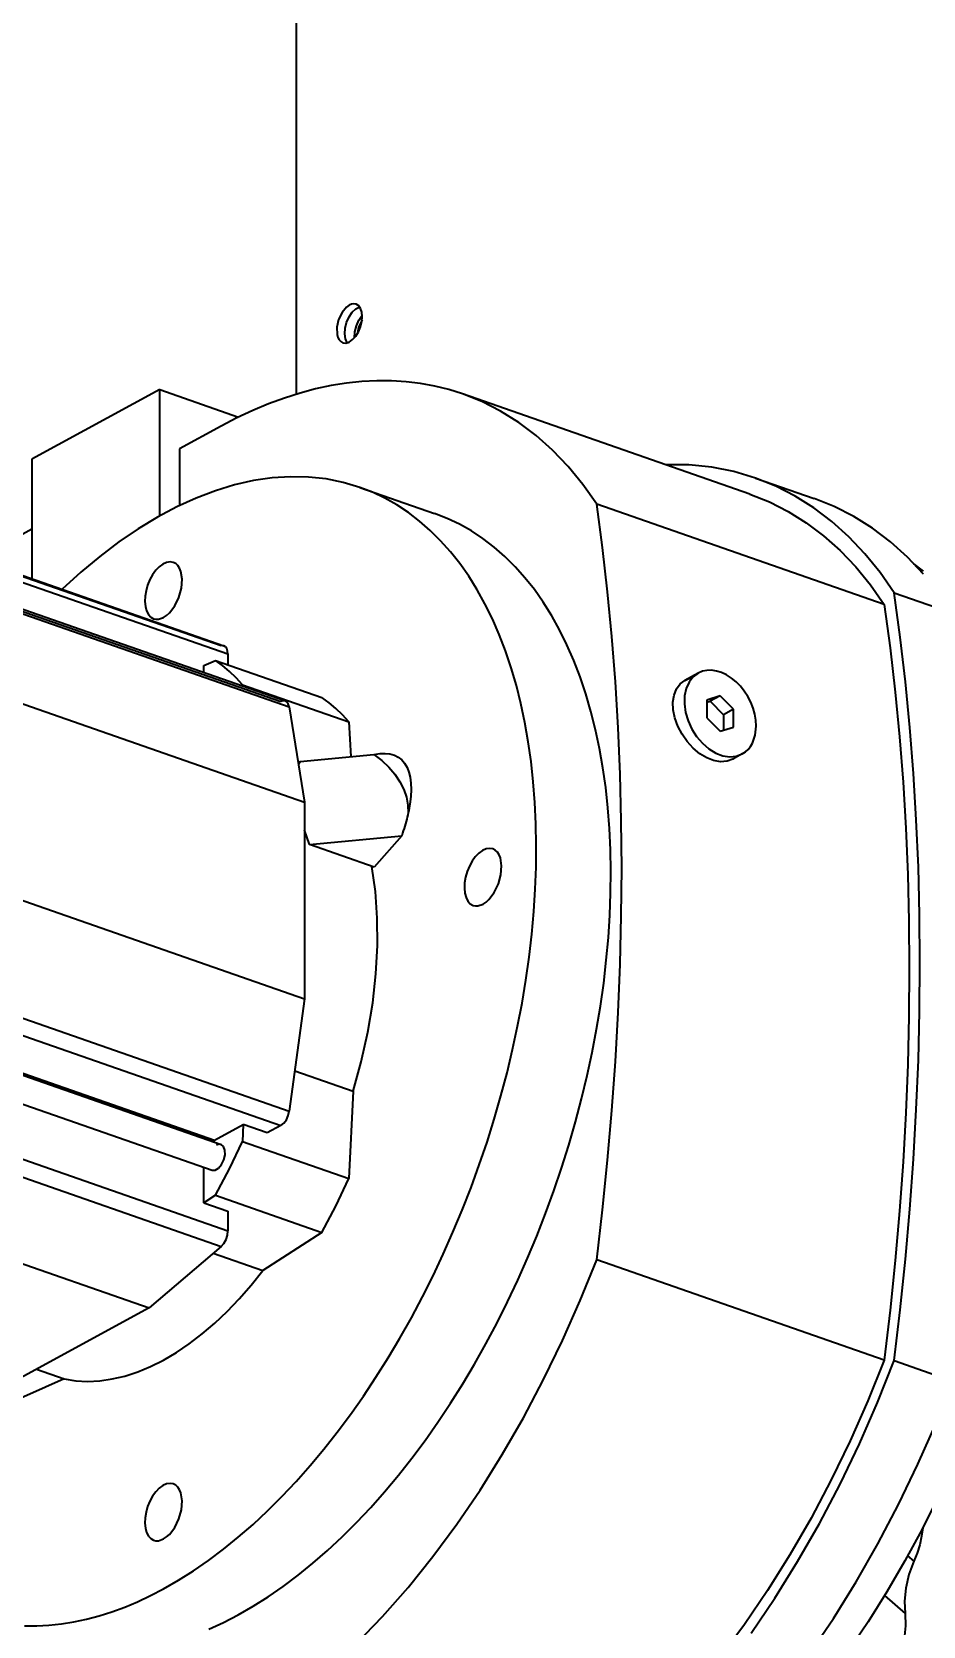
# Model space of a CAD drawing. Header units: millimetres. Extents: x 0 to 594, y 0 to 420.
# Drawn here: x 208.11 to 213.33, y 323.76 to 333.1 of the extents above; entities that cross this region are included whole.
import ezdxf

# ---------------------------------------------------------------- set-up
doc = ezdxf.new("R2010")
doc.units = ezdxf.units.MM

msp = doc.modelspace()

# ---------------------------------------------------------------- linework, layer by layer
at = {"color": 1, "lineweight": 35}
for p, q in [((209.6557, 339.704), (209.6557, 330.9809)), ((209.9509, 331.4913), (209.9243, 331.4594)), ((209.9655, 331.5021), (209.9509, 331.4913)), ((209.9802, 331.5087), (209.9655, 331.5021)), ((209.9944, 331.511), (209.9802, 331.5087)), ((210.0075, 331.5088), (209.9944, 331.511)), ((210.0059, 331.4815), (210.0282, 331.4927)), ((210.0223, 331.4996), (210.0075, 331.5088)), ((210.0335, 331.4837), (210.0223, 331.4996)), ((210.0406, 331.4622), (210.0335, 331.4837)), ((209.9043, 331.4177), (209.8941, 331.3727)), ((209.9243, 331.4594), (209.9043, 331.4177)), ((209.9424, 331.3671), (209.9512, 331.4014)), ((209.9512, 331.4014), (209.9656, 331.4337)), ((209.9656, 331.4337), (209.9844, 331.4613)), ((209.9844, 331.4613), (210.0059, 331.4815)), ((210.0087, 331.3814), (210.0235, 331.4147)), ((210.0418, 331.4163), (210.0219, 331.3767)), ((210.0235, 331.4147), (210.0428, 331.4432)), ((210.0327, 331.376), (210.0404, 331.4065)), ((210.0404, 331.4065), (210.043, 331.4363)), ((210.043, 331.4363), (210.0406, 331.4622)), ((209.8941, 331.3727), (209.8951, 331.3311)), ((209.8951, 331.3311), (209.8998, 331.3136)), ((209.8998, 331.3136), (209.9072, 331.2993)), ((209.9072, 331.2993), (209.9169, 331.2887)), ((209.94, 331.3338), (209.9424, 331.3671)), ((209.9442, 331.3046), (209.94, 331.3338)), ((209.9547, 331.282), (209.9442, 331.3046)), ((209.9663, 331.2866), (209.986, 331.3004)), ((209.986, 331.3004), (210.0045, 331.321)), ((209.997, 331.3116), (209.9995, 331.346)), ((209.9995, 331.346), (210.0087, 331.3814)), ((210.0045, 331.321), (210.0204, 331.3468)), ((210.0219, 331.3767), (210.0129, 331.3334)), ((210.0204, 331.3468), (210.0327, 331.376)), ((209.9169, 331.2887), (209.9285, 331.2822)), ((209.9285, 331.2822), (209.9467, 331.2803)), ((209.9467, 331.2803), (209.9663, 331.2866)), ((209.8603, 331.0314), (209.7695, 331.0119)), ((209.9504, 331.0459), (209.8603, 331.0314)), ((210.0395, 331.0554), (209.9504, 331.0459)), ((210.1277, 331.06), (210.0395, 331.0554)), ((210.2147, 331.0596), (210.1277, 331.06)), ((210.3006, 331.0542), (210.2147, 331.0596)), ((210.3851, 331.0439), (210.3006, 331.0542)), ((210.4683, 331.0286), (210.3851, 331.0439)), ((210.5499, 331.0083), (210.4683, 331.0286)), ((208.8548, 331.0079), (208.1052, 330.5995)), ((208.8548, 331.0079), (209.3177, 330.8465)), ((208.8548, 330.2676), (208.8548, 331.0079)), ((209.4935, 330.9242), (209.4007, 330.8852)), ((209.586, 330.9583), (209.4935, 330.9242)), ((209.678, 330.9875), (209.586, 330.9583)), ((209.7695, 331.0119), (209.678, 330.9875)), ((210.6299, 330.9832), (210.5499, 331.0083)), ((210.7441, 330.9375), (210.6299, 330.9832)), ((212.3166, 330.3952), (210.6299, 330.9832)), ((210.8544, 330.8814), (210.7441, 330.9375)), ((205.2627, 330.8902), (209.2314, 329.5066)), ((205.2688, 330.883), (209.2155, 329.5072)), ((205.3079, 330.8343), (209.2551, 329.4583)), ((209.3076, 330.8415), (209.2145, 330.7931)), ((209.4007, 330.8852), (209.3076, 330.8415)), ((210.9604, 330.8151), (210.8544, 330.8814)), ((209.2145, 330.7931), (208.972, 330.661)), ((211.0619, 330.7388), (210.9604, 330.8151)), ((211.1586, 330.6525), (211.0619, 330.7388)), ((205.3927, 330.6472), (209.5925, 329.1831)), ((208.972, 330.661), (208.972, 330.3286)), ((211.2503, 330.5567), (211.1586, 330.6525)), ((205.3962, 330.6332), (209.5661, 329.1796)), ((205.3996, 330.6187), (209.615, 329.1492)), ((208.1052, 330.5995), (208.1052, 329.8992)), ((211.3367, 330.4514), (211.2503, 330.5567)), ((211.9583, 330.5663), (211.8214, 330.5678)), ((212.0922, 330.5528), (211.9583, 330.5663)), ((212.2228, 330.5272), (212.0922, 330.5528)), ((209.4045, 330.4742), (209.2937, 330.4491)), ((209.5139, 330.4902), (209.4045, 330.4742)), ((209.6215, 330.4972), (209.5139, 330.4902)), ((209.7272, 330.4951), (209.6215, 330.4972)), ((209.8305, 330.484), (209.7272, 330.4951)), ((209.9313, 330.4638), (209.8305, 330.484)), ((210.0293, 330.4347), (209.9313, 330.4638)), ((212.3495, 330.4896), (212.2228, 330.5272)), ((212.4677, 330.4423), (212.3495, 330.4896)), ((212.3495, 330.4896), (212.6931, 330.3699)), ((209.0691, 330.3723), (208.9558, 330.3208)), ((209.1818, 330.4152), (209.0691, 330.3723)), ((209.2937, 330.4491), (209.1818, 330.4152)), ((210.1034, 330.4058), (210.0293, 330.4347)), ((210.0293, 330.4347), (210.4665, 330.2822)), ((210.1755, 330.3716), (210.1034, 330.4058)), ((210.2456, 330.332), (210.1755, 330.3716)), ((211.4177, 330.3371), (211.3367, 330.4514)), ((212.3166, 330.3952), (212.4308, 330.3495)), ((212.5818, 330.384), (212.4677, 330.4423)), ((212.6914, 330.315), (212.5818, 330.384)), ((212.8113, 330.3225), (212.6931, 330.3699)), ((208.9558, 330.3208), (208.8424, 330.2606)), ((210.3133, 330.2873), (210.2456, 330.332)), ((210.3788, 330.2374), (210.3133, 330.2873)), ((210.5407, 330.2533), (210.4665, 330.2822)), ((211.452, 330.0817), (211.4177, 330.3371)), ((213.1043, 329.7491), (211.4177, 330.3371)), ((212.4308, 330.3495), (212.541, 330.2934)), ((212.541, 330.2934), (212.6471, 330.2271)), ((212.7963, 330.2355), (212.6914, 330.315)), ((212.9254, 330.2642), (212.8113, 330.3225)), ((208.1052, 330.1889), (207.781, 330.0123)), ((208.729, 330.192), (208.6161, 330.1152)), ((208.8424, 330.2606), (208.729, 330.192)), ((210.4418, 330.1824), (210.3788, 330.2374)), ((210.5022, 330.1224), (210.4418, 330.1824)), ((210.6128, 330.2191), (210.5407, 330.2533)), ((210.6828, 330.1796), (210.6128, 330.2191)), ((210.7506, 330.1349), (210.6828, 330.1796)), ((212.6471, 330.2271), (212.7485, 330.1508)), ((212.8962, 330.1457), (212.7963, 330.2355)), ((213.035, 330.1953), (212.9254, 330.2642)), ((213.1399, 330.1158), (213.035, 330.1953)), ((208.6161, 330.1152), (208.5038, 330.0303)), ((210.56, 330.0576), (210.5022, 330.1224)), ((210.8161, 330.0849), (210.7506, 330.1349)), ((210.879, 330.03), (210.8161, 330.0849)), ((211.4817, 329.8228), (211.452, 330.0817)), ((212.7485, 330.1508), (212.8453, 330.0646)), ((212.9908, 330.0458), (212.8962, 330.1457)), ((213.2398, 330.0259), (213.1399, 330.1158)), ((205.4725, 330.0645), (209.7049, 328.5891)), ((208.5038, 330.0303), (208.3926, 329.9376)), ((208.8948, 329.995), (208.8734, 329.9853)), ((208.9155, 329.9983), (208.8948, 329.995)), ((208.9347, 329.9952), (208.9155, 329.9983)), ((208.9489, 329.9878), (208.9347, 329.9952)), ((210.615, 329.988), (210.56, 330.0576)), ((210.9395, 329.97), (210.879, 330.03)), ((212.8453, 330.0646), (212.937, 329.9687)), ((213.0799, 329.9361), (212.9908, 330.0458)), ((213.3344, 329.926), (213.2398, 330.0259)), ((208.3926, 329.9376), (208.2826, 329.8374)), ((208.8133, 329.9231), (208.7972, 329.8939)), ((208.8319, 329.9486), (208.8133, 329.9231)), ((208.8522, 329.9697), (208.8319, 329.9486)), ((208.8734, 329.9853), (208.8522, 329.9697)), ((208.9613, 329.9763), (208.9489, 329.9878)), ((208.9714, 329.961), (208.9613, 329.9763)), ((208.9791, 329.9423), (208.9714, 329.961)), ((208.9863, 329.8966), (208.9791, 329.9423)), ((208.9823, 329.844), (208.9863, 329.8966)), ((210.6672, 329.9136), (210.615, 329.988)), ((210.7164, 329.8348), (210.6672, 329.9136)), ((210.9972, 329.9051), (210.9395, 329.97)), ((211.0523, 329.8355), (210.9972, 329.9051)), ((212.937, 329.9687), (213.0234, 329.8634)), ((213.1632, 329.8168), (213.0799, 329.9361)), ((213.3342, 329.9429), (213.2782, 329.9873)), ((208.7748, 329.8294), (208.7693, 329.7966)), ((208.7842, 329.8623), (208.7748, 329.8294)), ((208.7972, 329.8939), (208.7842, 329.8623)), ((208.9673, 329.79), (208.9823, 329.844)), ((210.7627, 329.7515), (210.7164, 329.8348)), ((211.1045, 329.7612), (211.0523, 329.8355)), ((211.507, 329.5605), (211.4817, 329.8228)), ((213.0234, 329.8634), (213.1043, 329.7491)), ((213.1983, 329.5576), (213.1632, 329.8168)), ((213.1632, 329.8168), (213.5067, 329.6971)), ((208.7693, 329.7966), (208.7679, 329.765)), ((208.7679, 329.765), (208.7707, 329.736)), ((208.7707, 329.736), (208.7776, 329.7105)), ((208.7776, 329.7105), (208.7884, 329.6896)), ((208.9119, 329.6995), (208.943, 329.7401)), ((208.943, 329.7401), (208.9673, 329.79)), ((210.8059, 329.664), (210.7627, 329.7515)), ((211.1537, 329.6824), (211.1045, 329.7612)), ((213.1043, 329.7491), (213.1386, 329.4937)), ((208.7884, 329.6896), (208.8025, 329.6742)), ((208.8025, 329.6742), (208.8195, 329.6647)), ((208.8195, 329.6647), (208.8329, 329.6618)), ((208.8329, 329.6618), (208.8472, 329.6621)), ((208.8472, 329.6621), (208.8771, 329.6724)), ((208.8771, 329.6724), (208.8947, 329.684)), ((208.8947, 329.684), (208.9119, 329.6995)), ((210.8459, 329.5723), (210.8059, 329.664)), ((211.2, 329.5991), (211.1537, 329.6824)), ((210.8827, 329.4766), (210.8459, 329.5723)), ((211.2432, 329.5115), (211.2, 329.5991)), ((211.5276, 329.2949), (211.507, 329.5605)), ((213.2288, 329.2947), (213.1983, 329.5576)), ((209.2314, 329.5066), (209.2155, 329.5072)), ((209.2413, 329.5005), (209.2314, 329.5066)), ((209.2488, 329.4899), (209.2413, 329.5005)), ((209.2535, 329.4755), (209.2488, 329.4899)), ((209.2551, 329.4583), (209.2535, 329.4755)), ((209.2551, 329.4583), (209.2551, 329.3953)), ((210.9163, 329.3771), (210.8827, 329.4766)), ((211.2832, 329.4199), (211.2432, 329.5115)), ((213.1386, 329.4937), (213.1684, 329.2348)), ((209.1145, 329.3913), (209.1814, 329.421)), ((209.1145, 329.3497), (209.1145, 329.3913)), ((209.1814, 329.421), (209.806, 329.2032)), ((209.2234, 329.39), (209.1814, 329.421)), ((209.264, 329.3559), (209.2234, 329.39)), ((209.303, 329.3187), (209.264, 329.3559)), ((210.9465, 329.2739), (210.9163, 329.3771)), ((211.32, 329.3242), (211.2832, 329.4199)), ((212.0131, 329.3465), (211.9337, 329.3032)), ((212.0131, 329.3465), (211.9831, 329.3242)), ((212.0375, 329.3568), (212.0131, 329.3465)), ((212.064, 329.3623), (212.0375, 329.3568)), ((212.0919, 329.3629), (212.064, 329.3623)), ((212.1209, 329.3586), (212.0919, 329.3629)), ((212.1502, 329.3495), (212.1209, 329.3586)), ((212.1794, 329.3357), (212.1502, 329.3495)), ((212.2079, 329.3175), (212.1794, 329.3357)), ((209.3404, 329.2785), (209.303, 329.3187)), ((209.3404, 329.2785), (209.9651, 329.0607)), ((209.3404, 329.2785), (209.3408, 329.2709)), ((210.9733, 329.1672), (210.9465, 329.2739)), ((211.3536, 329.2247), (211.32, 329.3242)), ((211.5437, 329.0262), (211.5276, 329.2949)), ((211.8714, 329.2179), (211.8856, 329.2542)), ((211.8856, 329.2542), (211.9068, 329.2829)), ((211.9068, 329.2829), (211.9337, 329.3032)), ((211.9423, 329.2561), (211.9331, 329.2129)), ((211.9337, 329.3032), (211.9539, 329.3118)), ((211.9592, 329.2937), (211.9423, 329.2561)), ((211.9539, 329.3118), (211.9762, 329.317)), ((211.9831, 329.3242), (211.9592, 329.2937)), ((212.2351, 329.2953), (212.2079, 329.3175)), ((212.2605, 329.2694), (212.2351, 329.2953)), ((212.2836, 329.2405), (212.2605, 329.2694)), ((213.2547, 329.0283), (213.2288, 329.2947)), ((209.5798, 329.1843), (209.5661, 329.1796)), ((209.5925, 329.1831), (209.5798, 329.1843)), ((209.607, 329.1712), (209.5925, 329.1831)), ((209.615, 329.1492), (209.607, 329.1712)), ((209.615, 329.1492), (209.7049, 328.5891)), ((209.8481, 329.1723), (209.806, 329.2032)), ((209.8887, 329.1382), (209.8481, 329.1723)), ((210.9967, 329.0572), (210.9733, 329.1672)), ((211.3838, 329.1215), (211.3536, 329.2247)), ((211.8652, 329.1761), (211.8714, 329.2179)), ((211.8669, 329.1319), (211.8652, 329.1761)), ((211.9331, 329.2129), (211.932, 329.1656)), ((211.932, 329.1656), (211.9389, 329.1163)), ((212.1423, 329.2133), (212.0642, 329.1886)), ((212.0642, 329.1886), (212.0642, 329.0846)), ((212.0642, 329.1751), (212.0829, 329.181)), ((212.1423, 329.2133), (212.0829, 329.181)), ((212.0829, 329.181), (212.161, 329.1018)), ((212.2204, 329.1341), (212.1423, 329.2133)), ((212.304, 329.209), (212.2836, 329.2405)), ((212.3212, 329.1756), (212.304, 329.209)), ((212.335, 329.1409), (212.3212, 329.1756)), ((213.1684, 329.2348), (213.1936, 328.9725)), ((209.9277, 329.1009), (209.8887, 329.1382)), ((209.9651, 329.0607), (209.9277, 329.1009)), ((209.9651, 329.0607), (209.9752, 328.857)), ((211.0167, 328.9441), (210.9967, 329.0572)), ((211.4106, 329.0148), (211.3838, 329.1215)), ((211.8765, 329.0843), (211.8669, 329.1319)), ((211.8939, 329.0352), (211.8765, 329.0843)), ((211.9389, 329.1163), (211.9537, 329.0666)), ((211.9537, 329.0666), (211.9756, 329.0186)), ((212.0642, 329.0846), (212.1423, 329.0055)), ((212.2204, 329.1341), (212.161, 329.1018)), ((212.161, 329.1018), (212.161, 329.0114)), ((212.2204, 329.0302), (212.2204, 329.1341)), ((212.345, 329.1056), (212.335, 329.1409)), ((212.3511, 329.0704), (212.345, 329.1056)), ((212.3531, 329.0359), (212.3511, 329.0704)), ((211.434, 328.9048), (211.4106, 329.0148)), ((211.5552, 328.7545), (211.5437, 329.0262)), ((211.9183, 328.9881), (211.8939, 329.0352)), ((211.9477, 328.9456), (211.9183, 328.9881)), ((211.9756, 329.0186), (212.004, 328.9741)), ((212.004, 328.9741), (212.0378, 328.9348)), ((212.1423, 329.0055), (212.2204, 329.0302)), ((212.3316, 328.9364), (212.3477, 328.9829)), ((212.3477, 328.9829), (212.3531, 329.0359)), ((213.1936, 328.9725), (213.2143, 328.7069)), ((213.2758, 328.7585), (213.2547, 329.0283)), ((205.4725, 328.9124), (209.7049, 327.437)), ((209.6778, 328.8281), (210.1117, 328.8702)), ((210.1117, 328.8702), (210.1453, 328.8751)), ((210.1117, 328.8702), (210.1582, 328.8341)), ((210.1453, 328.8751), (210.1765, 328.8758)), ((210.1765, 328.8758), (210.2051, 328.8723)), ((210.2051, 328.8723), (210.2311, 328.8647)), ((211.0331, 328.8279), (211.0167, 328.9441)), ((211.454, 328.7916), (211.434, 328.9048)), ((211.9827, 328.9068), (211.9477, 328.9456)), ((212.0221, 328.874), (211.9827, 328.9068)), ((212.0633, 328.8493), (212.0221, 328.874)), ((212.0378, 328.9348), (212.0755, 328.9022)), ((212.0755, 328.9022), (212.1158, 328.8775)), ((212.1158, 328.8775), (212.1571, 328.8618)), ((212.2714, 328.8723), (212.2167, 328.8425)), ((212.2365, 328.8591), (212.2714, 328.8723)), ((212.2714, 328.8723), (212.2896, 328.8841)), ((212.2896, 328.8841), (212.3058, 328.8989)), ((212.3058, 328.8989), (212.3198, 328.9164)), ((212.3198, 328.9164), (212.3316, 328.9364)), ((209.6778, 328.8281), (209.6691, 328.8118)), ((210.1582, 328.8341), (210.1993, 328.795)), ((210.1993, 328.795), (210.2346, 328.7533)), ((210.2311, 328.8647), (210.2541, 328.853)), ((210.2541, 328.853), (210.2743, 328.8373)), ((210.2743, 328.8373), (210.2915, 328.8176)), ((210.2915, 328.8176), (210.3055, 328.794)), ((210.3055, 328.794), (210.3164, 328.7666)), ((211.0461, 328.709), (211.0331, 328.8279)), ((211.4704, 328.6755), (211.454, 328.7916)), ((212.1037, 328.8338), (212.0633, 328.8493)), ((212.1442, 328.8271), (212.1037, 328.8338)), ((212.1827, 328.83), (212.1442, 328.8271)), ((212.1571, 328.8618), (212.1978, 328.8556)), ((212.2167, 328.8425), (212.1827, 328.83)), ((212.1978, 328.8556), (212.2365, 328.8591)), ((212.2415, 328.8604), (212.2167, 328.8425)), ((210.2346, 328.7533), (210.2637, 328.7097)), ((210.2637, 328.7097), (210.2863, 328.6645)), ((210.3164, 328.7666), (210.3241, 328.7356)), ((210.3241, 328.7356), (210.3285, 328.7011)), ((210.3285, 328.7011), (210.3296, 328.6633)), ((211.0554, 328.5876), (211.0461, 328.709)), ((211.5621, 328.48), (211.5552, 328.7545)), ((213.2143, 328.7069), (213.2304, 328.4382)), ((213.2923, 328.4855), (213.2758, 328.7585)), ((209.7049, 328.5891), (209.7049, 327.437)), ((210.2863, 328.6645), (210.302, 328.6184)), ((210.302, 328.6184), (210.3106, 328.572)), ((210.3275, 328.6223), (210.3221, 328.5783)), ((210.3296, 328.6633), (210.3275, 328.6223)), ((211.0613, 328.4637), (211.0554, 328.5876)), ((211.4833, 328.5566), (211.4704, 328.6755)), ((210.3069, 328.503), (210.3036, 328.4899)), ((210.31, 328.516), (210.3069, 328.503)), ((210.3128, 328.5288), (210.31, 328.516)), ((210.3106, 328.572), (210.3122, 328.5256)), ((210.3155, 328.5415), (210.3128, 328.5288)), ((210.3179, 328.5539), (210.3155, 328.5415)), ((210.3201, 328.5662), (210.3179, 328.5539)), ((210.3221, 328.5783), (210.3201, 328.5662)), ((211.4927, 328.4351), (211.4833, 328.5566)), ((209.734, 328.3409), (209.7049, 328.4264)), ((210.2791, 328.4076), (210.2743, 328.3933)), ((210.2837, 328.4217), (210.2791, 328.4076)), ((210.2881, 328.4356), (210.2837, 328.4217)), ((210.2923, 328.4494), (210.2881, 328.4356)), ((210.2963, 328.463), (210.2923, 328.4494)), ((210.3, 328.4765), (210.2963, 328.463)), ((210.3036, 328.4899), (210.3, 328.4765)), ((211.0635, 328.3377), (211.0613, 328.4637)), ((211.4986, 328.3113), (211.4927, 328.4351)), ((211.5644, 328.2028), (211.5621, 328.48)), ((213.2304, 328.4382), (213.2419, 328.1665)), ((213.3041, 328.2094), (213.2923, 328.4855)), ((209.734, 328.3409), (210.2743, 328.3933)), ((210.1127, 328.2089), (209.734, 328.3409)), ((210.2743, 328.3933), (210.1127, 328.2089)), ((210.7689, 328.3156), (210.7475, 328.3059)), ((210.7896, 328.3189), (210.7689, 328.3156)), ((210.8088, 328.3158), (210.7896, 328.3189)), ((210.823, 328.3084), (210.8088, 328.3158)), ((210.8354, 328.2969), (210.823, 328.3084)), ((211.0622, 328.2097), (211.0635, 328.3377)), ((211.5008, 328.1852), (211.4986, 328.3113)), ((205.3827, 328.2545), (209.615, 326.7791)), ((210.1198, 328.0662), (210.0987, 328.2138)), ((210.6713, 328.2145), (210.6583, 328.1829)), ((210.6874, 328.2437), (210.6713, 328.2145)), ((210.706, 328.2693), (210.6874, 328.2437)), ((210.7263, 328.2903), (210.706, 328.2693)), ((210.7475, 328.3059), (210.7263, 328.2903)), ((210.8455, 328.2816), (210.8354, 328.2969)), ((210.8532, 328.2629), (210.8455, 328.2816)), ((210.8604, 328.2172), (210.8532, 328.2629)), ((210.8564, 328.1646), (210.8604, 328.2172)), ((205.3338, 328.1708), (209.5661, 326.6954)), ((210.6489, 328.15), (210.6433, 328.1172)), ((210.6583, 328.1829), (210.6489, 328.15)), ((210.8414, 328.1106), (210.8564, 328.1646)), ((211.0574, 328.0799), (211.0622, 328.2097)), ((211.4995, 328.0572), (211.5008, 328.1852)), ((211.5621, 327.9231), (211.5644, 328.2028)), ((213.2419, 328.1665), (213.2488, 327.892)), ((213.3112, 327.9305), (213.3041, 328.2094)), ((210.1309, 327.9111), (210.1198, 328.0662)), ((210.6433, 328.1172), (210.642, 328.0856)), ((210.642, 328.0856), (210.6448, 328.0566)), ((210.6448, 328.0566), (210.6517, 328.0311)), ((210.6517, 328.0311), (210.6624, 328.0102)), ((210.786, 328.0201), (210.8171, 328.0607)), ((210.8171, 328.0607), (210.8414, 328.1106)), ((211.0489, 327.9486), (211.0574, 328.0799)), ((211.4946, 327.9275), (211.4995, 328.0572)), ((205.3337, 327.937), (209.2152, 326.5839)), ((205.3384, 327.9471), (209.177, 326.609)), ((210.6624, 328.0102), (210.6766, 327.9948)), ((210.6766, 327.9948), (210.6936, 327.9853)), ((210.6936, 327.9853), (210.707, 327.9824)), ((210.707, 327.9824), (210.7213, 327.9827)), ((210.7213, 327.9827), (210.7512, 327.993)), ((210.7512, 327.993), (210.7688, 328.0046)), ((210.7688, 328.0046), (210.786, 328.0201)), ((211.0369, 327.8159), (211.0489, 327.9486)), ((210.132, 327.7498), (210.1309, 327.9111)), ((211.4862, 327.7961), (211.4946, 327.9275)), ((211.5552, 327.6411), (211.5621, 327.9231)), ((213.2488, 327.892), (213.2511, 327.6148)), ((213.3135, 327.6489), (213.3112, 327.9305)), ((205.2627, 327.7923), (209.1626, 326.4328)), ((210.123, 327.5835), (210.132, 327.7498)), ((211.0214, 327.6821), (211.0369, 327.8159)), ((211.4742, 327.6635), (211.4862, 327.7961)), ((211.0024, 327.5475), (211.0214, 327.6821)), ((211.4587, 327.5297), (211.4742, 327.6635)), ((210.1041, 327.4135), (210.123, 327.5835)), ((211.5437, 327.3569), (211.5552, 327.6411)), ((213.2511, 327.6148), (213.2488, 327.3352)), ((213.3112, 327.3646), (213.3135, 327.6489)), ((205.0298, 327.5508), (209.2551, 326.0778)), ((210.9799, 327.4121), (211.0024, 327.5475)), ((211.4397, 327.395), (211.4587, 327.5297)), ((204.9832, 327.4612), (209.2155, 325.9858)), ((209.7049, 327.437), (209.615, 326.7791)), ((210.0753, 327.2413), (210.1041, 327.4135)), ((210.954, 327.2763), (210.9799, 327.4121)), ((211.4172, 327.2596), (211.4397, 327.395)), ((211.5276, 327.0707), (211.5437, 327.3569)), ((213.2488, 327.3352), (213.2419, 327.0531)), ((213.3041, 327.078), (213.3112, 327.3646)), ((210.0369, 327.0682), (210.0753, 327.2413)), ((210.9247, 327.1402), (210.954, 327.2763)), ((211.3913, 327.1238), (211.4172, 327.2596)), ((204.5605, 327.1015), (208.7928, 325.6261)), ((210.892, 327.0041), (210.9247, 327.1402)), ((211.362, 326.9878), (211.3913, 327.1238)), ((209.6472, 327.0149), (209.9893, 326.8956)), ((209.9893, 326.8956), (210.0369, 327.0682)), ((210.8561, 326.8682), (210.892, 327.0041)), ((211.507, 326.7826), (211.5276, 327.0707)), ((213.2419, 327.0531), (213.2304, 326.7689)), ((213.2923, 326.7891), (213.3041, 327.078)), ((211.3293, 326.8517), (211.362, 326.9878)), ((209.9893, 326.8956), (209.9651, 326.3839)), ((210.8169, 326.7328), (210.8561, 326.8682)), ((211.2934, 326.7158), (211.3293, 326.8517)), ((209.5828, 326.7086), (209.5976, 326.7286)), ((209.5976, 326.7286), (209.6087, 326.753)), ((209.6087, 326.753), (209.615, 326.7791)), ((210.7746, 326.598), (210.8169, 326.7328)), ((211.4817, 326.4928), (211.507, 326.7826)), ((213.2304, 326.7689), (213.2143, 326.4827)), ((213.2758, 326.4982), (213.2923, 326.7891)), ((209.177, 326.609), (209.345, 326.7005)), ((209.345, 326.7005), (209.3404, 326.6017)), ((209.4856, 326.6515), (209.345, 326.7005)), ((209.5661, 326.6954), (209.4856, 326.6515)), ((209.5661, 326.6954), (209.5828, 326.7086)), ((211.2542, 326.5803), (211.2934, 326.7158)), ((209.177, 326.609), (209.1655, 326.6012)), ((209.2026, 326.585), (209.1889, 326.5803)), ((209.2152, 326.5839), (209.2026, 326.585)), ((209.2295, 326.5724), (209.2152, 326.5839)), ((209.2376, 326.5513), (209.2295, 326.5724)), ((209.2382, 326.5235), (209.2376, 326.5513)), ((209.264, 326.441), (209.3404, 326.6017)), ((209.3404, 326.6017), (209.9651, 326.3839)), ((210.7291, 326.464), (210.7746, 326.598)), ((211.2119, 326.4455), (211.2542, 326.5803)), ((209.1145, 326.2428), (209.1145, 326.4495)), ((209.1808, 326.4329), (209.2003, 326.4444)), ((209.1814, 326.286), (209.264, 326.441)), ((209.2003, 326.4444), (209.2181, 326.4657)), ((209.2181, 326.4657), (209.2314, 326.4935)), ((209.2314, 326.4935), (209.2382, 326.5235)), ((210.6807, 326.3312), (210.7291, 326.464)), ((211.1664, 326.3116), (211.2119, 326.4455)), ((211.452, 326.2014), (211.4817, 326.4928)), ((213.2143, 326.4827), (213.1936, 326.1946)), ((213.2547, 326.2053), (213.2758, 326.4982)), ((209.1626, 326.4328), (209.1808, 326.4329)), ((209.8887, 326.2232), (209.9651, 326.3839)), ((209.1814, 326.286), (209.1145, 326.2428)), ((209.1814, 326.286), (209.806, 326.0682)), ((210.6292, 326.1997), (210.6807, 326.3312)), ((211.1179, 326.1788), (211.1664, 326.3116)), ((209.1145, 326.2428), (209.2551, 326.1938)), ((209.2551, 326.1938), (209.2551, 326.0778)), ((209.806, 326.0682), (209.8887, 326.2232)), ((210.575, 326.0696), (210.6292, 326.1997)), ((211.0665, 326.0472), (211.1179, 326.1788)), ((211.4177, 325.9087), (211.452, 326.2014)), ((213.1936, 326.1946), (213.1684, 325.9048)), ((213.2288, 325.9108), (213.2547, 326.2053)), ((209.2522, 326.0522), (209.2551, 326.0778)), ((209.806, 326.0682), (209.4601, 325.8449)), ((210.5179, 325.9413), (210.575, 326.0696)), ((209.2155, 325.9858), (208.7928, 325.6261)), ((209.2155, 325.9858), (209.2312, 326.0034)), ((209.2312, 326.0034), (209.2439, 326.0264)), ((209.2439, 326.0264), (209.2522, 326.0522)), ((211.0123, 325.9172), (211.0665, 326.0472)), ((209.1691, 325.9463), (209.4601, 325.8449)), ((210.4582, 325.815), (210.5179, 325.9413)), ((210.9552, 325.7889), (211.0123, 325.9172)), ((211.3214, 325.6696), (211.4177, 325.9087)), ((213.1043, 325.3207), (211.4177, 325.9087)), ((213.1684, 325.9048), (213.1386, 325.6135)), ((213.1983, 325.6146), (213.2288, 325.9108)), ((209.3919, 325.76), (209.4601, 325.8449)), ((210.3959, 325.6908), (210.4582, 325.815)), ((210.8955, 325.6625), (210.9552, 325.7889)), ((209.3219, 325.6802), (209.3919, 325.76)), ((210.3311, 325.5689), (210.3959, 325.6908)), ((208.7928, 325.6261), (207.9932, 325.1906)), ((209.1773, 325.5365), (209.2503, 325.6056)), ((209.2503, 325.6056), (209.3219, 325.6802)), ((210.8332, 325.5383), (210.8955, 325.6625)), ((211.2175, 325.435), (211.3214, 325.6696)), ((213.1386, 325.6135), (213.1043, 325.3207)), ((213.1632, 325.3171), (213.1983, 325.6146)), ((209.1032, 325.4733), (209.1773, 325.5365)), ((210.2639, 325.4496), (210.3311, 325.5689)), ((210.7684, 325.4165), (210.8332, 325.5383)), ((208.9529, 325.3651), (209.0283, 325.4161)), ((209.0283, 325.4161), (209.1032, 325.4733)), ((210.1945, 325.3331), (210.2639, 325.4496)), ((210.7012, 325.2972), (210.7684, 325.4165)), ((211.1063, 325.2057), (211.2175, 325.435)), ((208.8014, 325.2826), (208.8771, 325.3206)), ((208.8771, 325.3206), (208.9529, 325.3651)), ((210.1229, 325.2194), (210.1945, 325.3331)), ((213.1043, 325.3207), (213.008, 325.0816)), ((213.0648, 325.0708), (213.1632, 325.3171)), ((213.1632, 325.3171), (213.5067, 325.1973)), ((208.1322, 325.2663), (208.2942, 325.2098)), ((208.577, 325.2095), (208.6511, 325.227)), ((208.6511, 325.227), (208.726, 325.2514)), ((208.726, 325.2514), (208.8014, 325.2826)), ((210.6318, 325.1806), (210.7012, 325.2972)), ((208.2942, 325.2098), (207.9482, 325.0562)), ((208.2942, 325.2098), (208.3624, 325.1992)), ((208.3624, 325.1992), (208.4324, 325.1956)), ((208.4324, 325.1956), (208.504, 325.1991)), ((208.504, 325.1991), (208.577, 325.2095)), ((210.0493, 325.1089), (210.1229, 325.2194)), ((210.5602, 325.067), (210.6318, 325.1806)), ((210.9883, 324.9827), (211.1063, 325.2057)), ((209.9738, 325.0017), (210.0493, 325.1089)), ((210.4866, 324.9565), (210.5602, 325.067)), ((213.008, 325.0816), (212.9041, 324.847)), ((212.9585, 324.8291), (213.0648, 325.0708)), ((209.8964, 324.898), (209.9738, 325.0017)), ((210.4111, 324.8493), (210.4866, 324.9565)), ((210.864, 324.7667), (210.9883, 324.9827)), ((213.302, 324.7094), (213.4083, 324.951)), ((209.8175, 324.7979), (209.8964, 324.898)), ((209.7369, 324.7016), (209.8175, 324.7979)), ((210.3337, 324.7455), (210.4111, 324.8493)), ((210.7336, 324.5584), (210.864, 324.7667)), ((212.9041, 324.847), (212.793, 324.6177)), ((212.8447, 324.593), (212.9585, 324.8291)), ((209.655, 324.6093), (209.7369, 324.7016)), ((210.2547, 324.6455), (210.3337, 324.7455)), ((213.1882, 324.4732), (213.302, 324.7094)), ((208.8522, 324.5693), (208.8319, 324.5483)), ((208.8734, 324.5849), (208.8522, 324.5693)), ((208.8948, 324.5946), (208.8734, 324.5849)), ((208.9155, 324.5979), (208.8948, 324.5946)), ((208.9347, 324.5948), (208.9155, 324.5979)), ((208.9489, 324.5874), (208.9347, 324.5948)), ((208.9613, 324.5759), (208.9489, 324.5874)), ((208.9714, 324.5606), (208.9613, 324.5759)), ((209.5718, 324.5211), (209.655, 324.6093)), ((210.1742, 324.5492), (210.2547, 324.6455)), ((212.793, 324.6177), (212.675, 324.3947)), ((212.7238, 324.3632), (212.8447, 324.593)), ((208.7972, 324.4935), (208.7842, 324.4619)), ((208.8133, 324.5227), (208.7972, 324.4935)), ((208.8319, 324.5483), (208.8133, 324.5227)), ((208.9791, 324.5419), (208.9714, 324.5606)), ((208.9863, 324.4962), (208.9791, 324.5419)), ((208.9823, 324.4436), (208.9863, 324.4962)), ((209.4875, 324.4372), (209.5718, 324.5211)), ((210.0923, 324.4569), (210.1742, 324.5492)), ((210.5978, 324.3587), (210.7336, 324.5584)), ((213.4233, 324.5219), (213.3266, 324.3304)), ((208.7693, 324.3962), (208.7679, 324.3646)), ((208.7748, 324.429), (208.7693, 324.3962)), ((208.7842, 324.4619), (208.7748, 324.429)), ((208.943, 324.3397), (208.9673, 324.3896)), ((208.9673, 324.3896), (208.9823, 324.4436)), ((209.4022, 324.3576), (209.4875, 324.4372)), ((210.0091, 324.3687), (210.0923, 324.4569)), ((212.675, 324.3947), (212.5506, 324.1787)), ((213.0673, 324.2434), (213.1882, 324.4732)), ((208.7679, 324.3646), (208.7707, 324.3356)), ((208.7707, 324.3356), (208.7776, 324.3101)), ((208.7776, 324.3101), (208.7884, 324.2892)), ((208.7884, 324.2892), (208.8025, 324.2738)), ((208.8947, 324.2836), (208.9119, 324.2991)), ((208.9119, 324.2991), (208.943, 324.3397)), ((209.316, 324.2826), (209.4022, 324.3576)), ((209.9248, 324.2847), (210.0091, 324.3687)), ((210.457, 324.1683), (210.5978, 324.3587)), ((212.5962, 324.1406), (212.7238, 324.3632)), ((213.3266, 324.3304), (213.2252, 324.1436)), ((213.3303, 324.3374), (213.3232, 324.2881)), ((208.8025, 324.2738), (208.8195, 324.2643)), ((208.8195, 324.2643), (208.8329, 324.2614)), ((208.8329, 324.2614), (208.8472, 324.2617)), ((208.8472, 324.2617), (208.8771, 324.272)), ((208.8771, 324.272), (208.8947, 324.2836)), ((209.1416, 324.1467), (209.2291, 324.2123)), ((209.2291, 324.2123), (209.316, 324.2826)), ((209.7533, 324.1302), (209.8394, 324.2052)), ((209.8394, 324.2052), (209.9248, 324.2847)), ((212.9398, 324.0208), (213.0673, 324.2434)), ((213.312, 324.2384), (213.2967, 324.189)), ((213.3232, 324.2881), (213.312, 324.2384)), ((209.0537, 324.0859), (209.1416, 324.1467)), ((209.6663, 324.0598), (209.7533, 324.1302)), ((210.3117, 323.9878), (210.457, 324.1683)), ((212.5506, 324.1787), (212.4203, 323.9704)), ((212.4625, 323.926), (212.5962, 324.1406)), ((213.2252, 324.1436), (213.1193, 323.9619)), ((213.2415, 324.1728), (213.2777, 324.141)), ((213.2777, 324.141), (213.2492, 324.0637)), ((213.2967, 324.189), (213.2777, 324.141)), ((208.8771, 323.9795), (208.9655, 324.0302)), ((208.9655, 324.0302), (209.0537, 324.0859)), ((209.5789, 323.9942), (209.6663, 324.0598)), ((212.8061, 323.8062), (212.9398, 324.0208)), ((213.2492, 324.0637), (213.2305, 323.9844)), ((208.7256, 323.9045), (208.8013, 323.9401)), ((208.8013, 323.9401), (208.8771, 323.9795)), ((209.4028, 323.8777), (209.491, 323.9335)), ((209.491, 323.9335), (209.5789, 323.9942)), ((210.1624, 323.8179), (210.3117, 323.9878)), ((212.4203, 323.9704), (212.2845, 323.7707)), ((212.3231, 323.7201), (212.4625, 323.926)), ((213.1193, 323.9619), (213.0091, 323.7858)), ((213.1061, 323.9402), (213.226, 323.8346)), ((213.2305, 323.9844), (213.2227, 323.9069)), ((208.4998, 323.8212), (208.5747, 323.845)), ((208.5747, 323.845), (208.65, 323.8728)), ((208.65, 323.8728), (208.7256, 323.9045)), ((209.2285, 323.7827), (209.3144, 323.827)), ((209.3144, 323.827), (209.4028, 323.8777)), ((213.2227, 323.9069), (213.226, 323.8346)), ((213.226, 323.8346), (213.2293, 323.7624)), ((208.063, 323.7626), (208.1338, 323.7622)), ((208.1338, 323.7622), (208.2056, 323.766)), ((208.2056, 323.766), (208.2782, 323.7737)), ((208.2782, 323.7737), (208.3514, 323.7856)), ((208.3514, 323.7856), (208.4254, 323.8014)), ((208.4254, 323.8014), (208.4998, 323.8212)), ((209.1427, 323.7432), (209.2285, 323.7827)), ((210.0097, 323.6592), (210.1624, 323.8179)), ((212.2845, 323.7707), (212.1436, 323.5803)), ((212.6666, 323.6004), (212.8061, 323.8062)), ((213.0091, 323.7858), (212.895, 323.6158)), ((213.2293, 323.7624), (213.2214, 323.6848))]:
    msp.add_line(p, q, dxfattribs=at)

doc.saveas('drawing.dxf')
